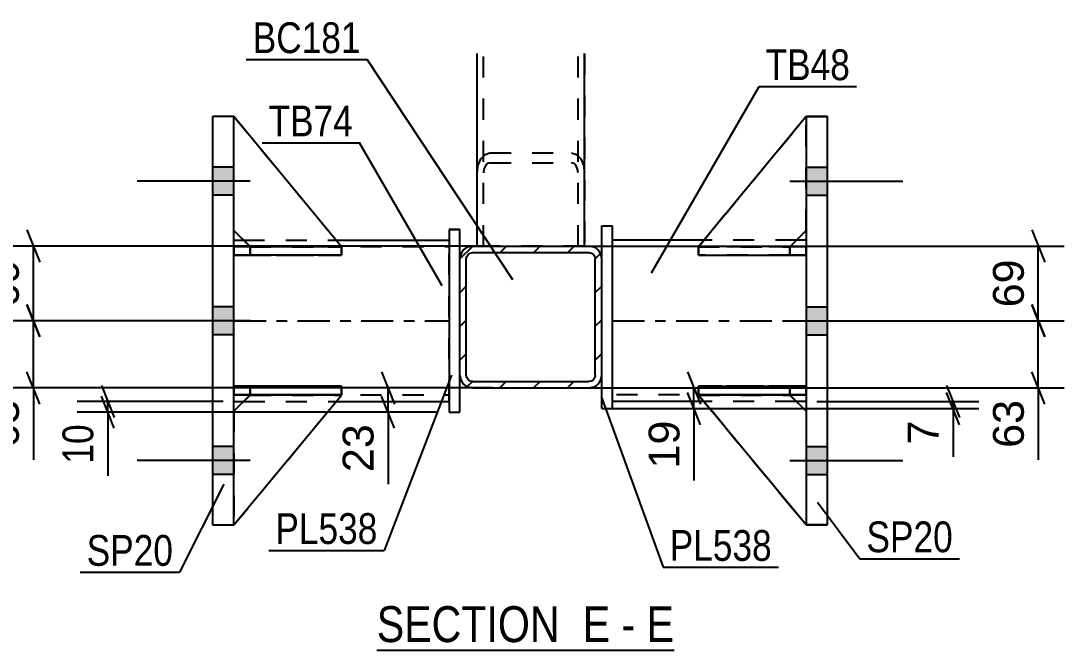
# Model space of a CAD drawing. Header units: millimetres. Extents: x 0 to 841, y 0 to 594.
# Drawn here: x 153.1 to 250.1, y 132 to 190.5 of the extents above; entities that cross this region are included whole.
import ezdxf

# ---------------------------------------------------------------- set-up
doc = ezdxf.new("R2010")
doc.units = ezdxf.units.MM
doc.linetypes.add('DXK_LINE_DOT2', pattern=[3.9198, 1.9599, -1.9599])
doc.linetypes.add('DXK_LINE_DOT3', pattern=[5.9187, 2.979, -0.9799, 0.9799, -0.9799])
doc.styles.add('Arial', font='ARIAL.TTF', dxfattribs={"height": 0.2})
doc.styles.add('Arial Narrow', font='ARIALN.TTF', dxfattribs={"height": 0.2})

# ---------------------------------------------------------------- blocks, each defined once
blk = doc.blocks.new('Unknown-318892572-48 - 3284')
at = {"color": 6, "linetype": 'Continuous'}
blk.add_line((186.165, 131.976), (213.811, 131.976), dxfattribs=at)
at = {"color": 0, "linetype": 'Continuous'}
for points in [[(204.273, 132.726), (204.273, 136.226), (186.165, 136.226), (186.165, 132.726)], [(207.88, 132.726), (207.88, 136.226), (205.323, 136.226), (205.323, 132.726)], [(210.205, 132.726), (210.205, 136.226), (208.93, 136.226), (208.93, 132.726)], [(213.811, 132.726), (213.811, 136.226), (211.255, 136.226), (211.255, 132.726)]]:
    blk.add_wipeout(points, dxfattribs=at)
at = {"color": 7, "linetype": 'Continuous', "style": 'Arial Narrow'}
for s, height, p in [('SECTION ', 3.3405, (186.165, 132.726)), ('E', 3.34, (205.323, 132.726)), ('E', 3.34, (211.255, 132.726)), ('-', 3.34, (208.93, 132.726))]:
    blk.add_text(s, height=height, dxfattribs=at).set_placement(p)
blk = doc.blocks.new('Part-318892572-3475 - 3284')
at = {"color": 2, "linetype": 'Continuous'}
for p, q in [((192.892, 171.126), (193.892, 171.126)), ((192.892, 171.126), (192.892, 154.126)), ((193.892, 154.126), (193.892, 171.126)), ((192.892, 154.126), (193.892, 154.126))]:
    blk.add_line(p, q, dxfattribs=at)
at = {"color": 7, "linetype": 'DXK_LINE_DOT2'}
for p, q in [((193.892, 171.126), (192.892, 171.126)), ((192.892, 154.126), (193.892, 154.126))]:
    blk.add_line(p, q, dxfattribs=at)
blk = doc.blocks.new('Part-318892572-3411 - 3284')
at = {"color": 2, "linetype": 'Continuous'}
for p, q in [((174.392, 155.715), (172.892, 154.215)), ((172.892, 143.625), (182.892, 155.715)), ((182.892, 155.715), (174.392, 155.715)), ((174.392, 155.715), (174.392, 155.715)), ((182.892, 155.715), (182.892, 155.715))]:
    blk.add_line(p, q, dxfattribs=at)
at = {"color": 7, "linetype": 'DXK_LINE_DOT2'}
for p, q in [((172.892, 154.215), (174.392, 155.715)), ((172.892, 143.625), (182.892, 155.715)), ((174.392, 155.715), (182.892, 155.715)), ((172.892, 154.215), (172.892, 143.625))]:
    blk.add_line(p, q, dxfattribs=at)
blk = doc.blocks.new('Part-318892572-3443 - 3284')
at = {"color": 2, "linetype": 'Continuous'}
for p, q in [((226.093, 181.623), (228.093, 181.623)), ((226.093, 181.623), (226.093, 181.623)), ((226.093, 181.623), (226.093, 143.623)), ((228.093, 181.623), (228.093, 181.623)), ((228.093, 143.623), (228.093, 181.623)), ((228.093, 143.623), (226.093, 143.623))]:
    blk.add_line(p, q, dxfattribs=at)
at = {"color": 7, "linetype": 'DXK_LINE_DOT2'}
for p, q in [((228.093, 181.623), (226.093, 181.623)), ((226.093, 143.623), (226.093, 143.623)), ((226.093, 143.623), (228.093, 143.623)), ((228.093, 143.623), (228.093, 143.623))]:
    blk.add_line(p, q, dxfattribs=at)
blk = doc.blocks.new('Bolt-318892572-3306 - 3284')
at = {"linetype": 'Continuous'}
for points in [[(172.892, 174.323), (172.892, 176.923), (170.892, 176.923), (170.892, 174.323)], [(172.892, 174.323), (172.892, 176.923), (170.892, 176.923), (170.892, 174.323)], [(172.892, 174.323), (172.892, 176.923), (170.892, 176.923), (170.892, 174.323)], [(172.892, 161.323), (172.892, 163.923), (170.892, 163.923), (170.892, 161.323)], [(172.892, 161.323), (172.892, 163.923), (170.892, 163.923), (170.892, 161.323)], [(172.892, 148.323), (172.892, 150.923), (170.892, 150.923), (170.892, 148.323)], [(172.892, 148.323), (172.892, 150.923), (170.892, 150.923), (170.892, 148.323)], [(172.892, 148.323), (172.892, 150.923), (170.892, 150.923), (170.892, 148.323)]]:
    blk.add_hatch(color=1, dxfattribs=at).paths.add_polyline_path(points)
at = {"color": 1, "linetype": 'Continuous'}
for p, q in [((172.892, 176.923), (170.892, 176.923)), ((172.892, 176.923), (170.892, 176.923)), ((172.892, 176.923), (170.892, 176.923)), ((174.392, 175.623), (163.892, 175.623)), ((174.392, 175.623), (163.892, 175.623)), ((174.392, 175.623), (163.892, 175.623)), ((172.892, 174.323), (170.892, 174.323)), ((172.892, 174.323), (170.892, 174.323)), ((172.892, 174.323), (170.892, 174.323)), ((172.892, 163.923), (170.892, 163.923)), ((172.892, 163.923), (170.892, 163.923)), ((174.392, 162.623), (163.892, 162.623)), ((174.392, 162.623), (163.892, 162.623)), ((172.892, 161.323), (170.892, 161.323)), ((172.892, 161.323), (170.892, 161.323)), ((172.892, 150.923), (170.892, 150.923)), ((172.892, 150.923), (170.892, 150.923)), ((172.892, 150.923), (170.892, 150.923)), ((174.392, 149.623), (163.892, 149.623)), ((174.392, 149.623), (163.892, 149.623)), ((174.392, 149.623), (163.892, 149.623)), ((172.892, 148.323), (170.892, 148.323)), ((172.892, 148.323), (170.892, 148.323)), ((172.892, 148.323), (170.892, 148.323))]:
    blk.add_line(p, q, dxfattribs=at)
blk = doc.blocks.new('Part-318892572-3425 - 3284')
at = {"color": 2, "linetype": 'Continuous'}
for p, q in [((172.892, 181.625), (172.892, 181.625)), ((172.892, 181.625), (172.892, 181.623)), ((182.892, 169.515), (172.892, 181.625)), ((174.382, 169.525), (172.892, 171.015)), ((181.644, 169.515), (182.892, 169.515)), ((182.892, 169.515), (182.892, 169.515))]:
    blk.add_line(p, q, dxfattribs=at)
at = {"color": 7, "linetype": 'DXK_LINE_DOT2'}
for p, q in [((172.892, 181.625), (182.892, 169.515)), ((172.892, 171.015), (172.892, 181.623)), ((174.392, 169.515), (172.892, 171.015)), ((174.392, 169.515), (174.382, 169.525)), ((182.892, 169.515), (174.392, 169.515)), ((174.392, 169.515), (174.392, 169.515)), ((174.392, 169.515), (181.644, 169.515))]:
    blk.add_line(p, q, dxfattribs=at)
blk = doc.blocks.new('Bolt-318892572-3307 - 3284')
at = {"linetype": 'Continuous'}
for points in [[(228.093, 174.323), (228.093, 176.923), (226.093, 176.923), (226.093, 174.323)], [(228.093, 174.323), (228.093, 176.923), (226.093, 176.923), (226.093, 174.323)], [(228.093, 174.323), (228.093, 176.923), (226.093, 176.923), (226.093, 174.323)], [(228.093, 161.323), (228.093, 163.923), (226.093, 163.923), (226.093, 161.323)], [(228.093, 161.323), (228.093, 163.923), (226.093, 163.923), (226.093, 161.323)], [(228.093, 148.323), (228.093, 150.923), (226.093, 150.923), (226.093, 148.323)], [(228.093, 148.323), (228.093, 150.923), (226.093, 150.923), (226.093, 148.323)], [(228.093, 148.323), (228.093, 150.923), (226.093, 150.923), (226.093, 148.323)]]:
    blk.add_hatch(color=1, dxfattribs=at).paths.add_polyline_path(points)
at = {"color": 1, "linetype": 'Continuous'}
for p, q in [((226.093, 176.923), (228.093, 176.923)), ((226.093, 176.923), (228.093, 176.923)), ((226.093, 176.923), (228.093, 176.923)), ((224.593, 175.623), (235.093, 175.623)), ((224.593, 175.623), (235.093, 175.623)), ((224.593, 175.623), (235.093, 175.623)), ((226.093, 174.323), (228.093, 174.323)), ((226.093, 174.323), (228.093, 174.323)), ((226.093, 174.323), (228.093, 174.323)), ((226.093, 163.923), (228.093, 163.923)), ((226.093, 163.923), (228.093, 163.923)), ((224.593, 162.623), (235.093, 162.623)), ((224.593, 162.623), (235.093, 162.623)), ((226.093, 161.323), (228.093, 161.323)), ((226.093, 161.323), (228.093, 161.323)), ((226.093, 150.923), (228.093, 150.923)), ((226.093, 150.923), (228.093, 150.923)), ((226.093, 150.923), (228.093, 150.923)), ((224.593, 149.623), (235.093, 149.623)), ((224.593, 149.623), (235.093, 149.623)), ((224.593, 149.623), (235.093, 149.623)), ((226.093, 148.323), (228.093, 148.323)), ((226.093, 148.323), (228.093, 148.323)), ((226.093, 148.323), (228.093, 148.323))]:
    blk.add_line(p, q, dxfattribs=at)
blk = doc.blocks.new('Part-318892572-3420 - 3284')
at = {"color": 7, "linetype": 'DXK_LINE_DOT2'}
for p, q in [((216.094, 168.726), (216.094, 169.526)), ((216.094, 169.526), (224.594, 169.526)), ((226.093, 169.525), (216.094, 169.526)), ((224.594, 168.726), (224.594, 169.526)), ((224.594, 169.526), (226.093, 169.526)), ((226.093, 168.726), (226.093, 169.526)), ((226.093, 169.525), (226.093, 169.526)), ((226.093, 168.725), (226.093, 169.525)), ((224.594, 168.726), (216.094, 168.726)), ((216.094, 168.726), (226.093, 168.725)), ((226.093, 168.726), (224.594, 168.726)), ((226.093, 168.725), (226.093, 168.726))]:
    blk.add_line(p, q, dxfattribs=at)
blk = doc.blocks.new('Part-318892572-3318 - 3284')
at = {"linetype": 'Continuous'}
h = blk.add_hatch(dxfattribs=at)
h.set_pattern_fill('', scale=0.7, style=0, pattern_type=0)
h.set_pattern_definition([(45, (195.093, 169.572), (-1.57154, 1.57154), [])])
h.paths.add_polyline_path([(205.893, 169.572), (195.093, 169.572), (194.634, 169.481), (194.245, 169.221), (193.984, 168.831), (193.893, 168.372), (193.893, 157.572), (193.984, 157.113), (194.245, 156.723), (194.634, 156.463), (195.093, 156.372), (205.893, 156.372), (206.352, 156.463), (206.742, 156.723), (207.002, 157.113), (207.093, 157.572), (207.093, 168.372), (207.002, 168.831), (206.742, 169.221), (206.352, 169.481)])
h.paths.add_polyline_path([(206.447, 168.602), (206.493, 168.372), (206.493, 157.572), (206.447, 157.342), (206.317, 157.148), (206.123, 157.018), (205.893, 156.972), (195.093, 156.972), (194.863, 157.018), (194.669, 157.148), (194.539, 157.342), (194.493, 157.572), (194.493, 168.372), (194.539, 168.602), (194.669, 168.796), (194.863, 168.926), (195.093, 168.972), (205.893, 168.972), (206.123, 168.926), (206.317, 168.796)])
at = {"color": 2, "linetype": 'Continuous'}
for p, q in [((193.984, 168.831), (193.893, 168.372)), ((195.093, 169.572), (194.634, 169.481)), ((194.669, 168.796), (194.863, 168.926)), ((194.863, 168.926), (195.093, 168.972)), ((195.093, 169.572), (205.893, 169.572)), ((195.093, 168.972), (205.893, 168.972)), ((206.352, 169.481), (205.893, 169.572)), ((205.893, 168.972), (206.123, 168.926)), ((206.123, 168.926), (206.317, 168.796)), ((207.093, 168.372), (207.002, 168.831)), ((193.893, 157.572), (193.893, 168.372)), ((194.493, 168.372), (194.539, 168.602)), ((194.493, 157.572), (194.493, 168.372)), ((194.539, 168.602), (194.669, 168.796)), ((206.317, 168.796), (206.447, 168.602)), ((206.447, 168.602), (206.493, 168.372)), ((206.493, 157.572), (206.493, 168.372)), ((207.093, 157.572), (207.093, 168.372)), ((193.893, 157.572), (193.984, 157.113)), ((194.539, 157.342), (194.493, 157.572)), ((194.669, 157.148), (194.539, 157.342)), ((206.447, 157.342), (206.317, 157.148)), ((206.493, 157.572), (206.447, 157.342)), ((207.002, 157.113), (207.093, 157.572)), ((194.634, 156.463), (195.093, 156.372)), ((194.863, 157.018), (194.669, 157.148)), ((195.093, 156.972), (194.863, 157.018)), ((195.093, 156.972), (205.893, 156.972)), ((195.093, 156.372), (205.893, 156.372)), ((206.123, 157.018), (205.893, 156.972)), ((205.893, 156.372), (206.352, 156.463)), ((206.317, 157.148), (206.123, 157.018))]:
    blk.add_line(p, q, dxfattribs=at)
for centre, start, end in [((195.093, 168.372), 112.5, 157.5), ((205.893, 168.372), 22.5, 67.5), ((195.093, 157.572), 202.5, 247.5), ((205.893, 157.572), 292.5, 337.5)]:
    blk.add_arc(centre, 1.2, start, end, dxfattribs=at)
blk = doc.blocks.new('Part-318892572-3410 - 3284')
at = {"color": 7, "linetype": 'DXK_LINE_DOT2'}
for p, q in [((172.892, 171.015), (172.892, 181.625)), ((172.892, 181.625), (182.892, 169.515)), ((172.892, 181.625), (182.892, 169.515)), ((174.392, 169.515), (172.892, 171.015)), ((174.392, 169.515), (172.892, 171.015)), ((182.892, 169.515), (174.392, 169.515)), ((174.392, 169.515), (174.392, 169.515)), ((174.392, 169.515), (182.892, 169.515)), ((182.892, 169.515), (182.892, 169.515))]:
    blk.add_line(p, q, dxfattribs=at)
blk = doc.blocks.new('Part-318892572-3476 - 3284')
at = {"color": 7, "linetype": 'DXK_LINE_DOT2'}
for p, q in [((172.891, 169.526), (174.391, 169.526)), ((172.892, 169.525), (172.891, 169.526)), ((172.891, 169.526), (172.891, 168.726)), ((182.658, 169.526), (172.892, 169.525)), ((172.892, 169.525), (172.892, 168.725)), ((174.391, 169.526), (182.891, 169.526)), ((174.391, 169.526), (174.391, 168.726)), ((182.891, 169.526), (182.891, 168.726)), ((174.391, 168.726), (172.891, 168.726)), ((172.892, 168.725), (172.891, 168.726)), ((172.892, 168.725), (182.891, 168.726)), ((182.891, 168.726), (174.391, 168.726))]:
    blk.add_line(p, q, dxfattribs=at)
blk = doc.blocks.new('Part-318892572-3412 - 3284')
at = {"color": 7, "linetype": 'DXK_LINE_DOT2'}
for p, q in [((174.392, 155.715), (172.892, 154.215)), ((172.892, 143.625), (182.892, 155.715)), ((172.892, 154.215), (174.392, 155.715)), ((172.892, 143.625), (182.892, 155.715)), ((182.892, 155.715), (174.392, 155.715)), ((174.392, 155.715), (174.392, 155.715)), ((174.392, 155.715), (182.892, 155.715)), ((182.892, 155.715), (182.892, 155.715)), ((172.892, 154.215), (172.892, 143.625))]:
    blk.add_line(p, q, dxfattribs=at)
blk = doc.blocks.new('Part-318892572-3477 - 3284')
at = {"color": 7, "linetype": 'DXK_LINE_DOT2'}
for p, q in [((172.891, 156.526), (174.391, 156.526)), ((172.892, 156.525), (172.891, 156.526)), ((172.891, 156.526), (172.891, 155.726)), ((182.891, 156.526), (172.892, 156.525)), ((172.892, 156.525), (172.892, 155.725)), ((174.391, 156.526), (182.891, 156.526)), ((174.391, 156.526), (174.391, 155.726)), ((182.891, 156.526), (182.891, 155.726)), ((174.391, 155.726), (172.891, 155.726)), ((172.892, 155.725), (172.891, 155.726)), ((172.892, 155.725), (182.891, 155.726)), ((182.891, 155.726), (174.391, 155.726))]:
    blk.add_line(p, q, dxfattribs=at)
blk = doc.blocks.new('Part-318892572-3417 - 3284')
at = {"color": 2, "linetype": 'Continuous'}
for p, q in [((172.892, 170.123), (173.784, 170.123)), ((182.39, 170.123), (192.892, 170.123)), ((172.892, 155.123), (173.799, 155.123)), ((182.402, 155.123), (192.892, 155.123))]:
    blk.add_line(p, q, dxfattribs=at)
at = {"color": 7, "linetype": 'DXK_LINE_DOT2'}
for p, q in [((172.892, 155.123), (172.892, 170.123)), ((173.784, 170.123), (182.39, 170.123)), ((192.892, 155.123), (192.892, 170.123)), ((172.892, 169.523), (192.892, 169.523)), ((172.892, 155.723), (192.892, 155.723)), ((173.799, 155.123), (182.402, 155.123))]:
    blk.add_line(p, q, dxfattribs=at)
at = {"color": 7, "linetype": 'DXK_LINE_DOT3'}
blk.add_line((172.892, 162.623), (192.892, 162.623), dxfattribs=at)
blk = doc.blocks.new('Part-318892572-3418 - 3284')
at = {"color": 2, "linetype": 'Continuous'}
for p, q in [((216.101, 169.525), (216.094, 169.525)), ((216.094, 169.525), (216.094, 168.725)), ((226.094, 169.525), (217.341, 169.525)), ((226.094, 169.525), (226.094, 169.525)), ((226.094, 169.525), (226.094, 168.725)), ((216.094, 168.725), (226.094, 168.725))]:
    blk.add_line(p, q, dxfattribs=at)
at = {"color": 7, "linetype": 'DXK_LINE_DOT2'}
for p, q in [((217.341, 169.525), (216.101, 169.525)), ((224.594, 169.525), (216.101, 169.525)), ((224.594, 169.525), (226.094, 169.525)), ((224.594, 169.525), (224.594, 168.725)), ((226.094, 169.525), (226.094, 169.525)), ((216.094, 168.725), (224.594, 168.725)), ((224.594, 168.725), (226.094, 168.725))]:
    blk.add_line(p, q, dxfattribs=at)
blk = doc.blocks.new('Part-318892572-3421 - 3284')
at = {"color": 7, "linetype": 'DXK_LINE_DOT2'}
for p, q in [((216.094, 155.726), (216.094, 156.526)), ((216.094, 156.526), (224.594, 156.526)), ((226.093, 156.525), (216.094, 156.526)), ((224.594, 155.726), (224.594, 156.526)), ((224.594, 156.526), (226.093, 156.526)), ((226.093, 155.726), (226.093, 156.526)), ((226.093, 156.525), (226.093, 156.526)), ((226.093, 155.725), (226.093, 156.525)), ((224.594, 155.726), (216.094, 155.726)), ((216.094, 155.726), (226.093, 155.725)), ((226.093, 155.726), (224.594, 155.726)), ((226.093, 155.725), (226.093, 155.726))]:
    blk.add_line(p, q, dxfattribs=at)
blk = doc.blocks.new('Part-318892572-3422 - 3284')
at = {"color": 2, "linetype": 'Continuous'}
for p, q in [((226.093, 181.625), (216.093, 169.515)), ((226.093, 181.623), (226.093, 181.625)), ((226.093, 181.625), (226.093, 181.625)), ((224.603, 169.525), (226.093, 171.015)), ((217.341, 169.515), (216.093, 169.515)), ((216.093, 169.515), (216.093, 169.515))]:
    blk.add_line(p, q, dxfattribs=at)
at = {"color": 7, "linetype": 'DXK_LINE_DOT2'}
for p, q in [((226.093, 181.625), (216.093, 169.515)), ((226.093, 171.015), (226.093, 181.623)), ((224.593, 169.515), (226.093, 171.015)), ((224.593, 169.515), (216.093, 169.515)), ((224.593, 169.515), (217.341, 169.515)), ((224.593, 169.515), (224.603, 169.525)), ((224.593, 169.515), (224.593, 169.515))]:
    blk.add_line(p, q, dxfattribs=at)
blk = doc.blocks.new('Part-318892572-3423 - 3284')
at = {"color": 7, "linetype": 'DXK_LINE_DOT2'}
for p, q in [((226.093, 181.625), (216.093, 169.515)), ((216.093, 169.515), (226.093, 181.625)), ((226.093, 171.015), (226.093, 181.625)), ((224.593, 169.515), (226.093, 171.015)), ((224.593, 169.515), (226.093, 171.015)), ((216.093, 169.515), (224.593, 169.515)), ((216.093, 169.515), (216.093, 169.515)), ((224.593, 169.515), (216.093, 169.515)), ((224.593, 169.515), (224.593, 169.515))]:
    blk.add_line(p, q, dxfattribs=at)
blk = doc.blocks.new('Part-318892572-3424 - 3284')
at = {"color": 2, "linetype": 'Continuous'}
for p, q in [((216.093, 155.715), (216.093, 155.715)), ((224.593, 155.715), (216.093, 155.715)), ((226.093, 143.625), (216.093, 155.715)), ((224.593, 155.715), (224.593, 155.715)), ((224.593, 155.715), (226.093, 154.215))]:
    blk.add_line(p, q, dxfattribs=at)
at = {"color": 7, "linetype": 'DXK_LINE_DOT2'}
for p, q in [((216.093, 155.715), (224.593, 155.715)), ((226.093, 143.625), (216.093, 155.715)), ((224.593, 155.715), (226.093, 154.215)), ((226.093, 154.215), (226.093, 143.625))]:
    blk.add_line(p, q, dxfattribs=at)
blk = doc.blocks.new('Part-318892572-3429 - 3284')
at = {"color": 7, "linetype": 'DXK_LINE_DOT2'}
for p, q in [((195.493, 169.572), (195.493, 187.505)), ((196.093, 169.572), (196.093, 187.505)), ((204.893, 169.572), (204.893, 187.505)), ((205.493, 187.505), (205.493, 169.572)), ((205.493, 169.572), (195.493, 169.572))]:
    blk.add_line(p, q, dxfattribs=at)
blk = doc.blocks.new('Part-318892572-3431 - 3284')
at = {"color": 2, "linetype": 'Continuous'}
for p, q in [((216.094, 156.525), (226.094, 156.525)), ((216.094, 156.525), (216.094, 155.725)), ((226.094, 156.525), (226.094, 156.525)), ((226.094, 155.725), (226.094, 156.525)), ((226.094, 155.725), (216.094, 155.725))]:
    blk.add_line(p, q, dxfattribs=at)
at = {"color": 7, "linetype": 'DXK_LINE_DOT2'}
for p, q in [((224.594, 156.525), (216.094, 156.525)), ((226.094, 156.525), (224.594, 156.525)), ((224.594, 156.525), (224.594, 155.725)), ((226.094, 156.525), (226.094, 156.525)), ((216.094, 155.725), (224.594, 155.725)), ((224.594, 155.725), (226.094, 155.725))]:
    blk.add_line(p, q, dxfattribs=at)
blk = doc.blocks.new('Part-318892572-3438 - 3284')
at = {"color": 2, "linetype": 'Continuous'}
for p, q in [((170.892, 181.623), (170.892, 143.623)), ((172.892, 181.623), (170.892, 181.623)), ((172.892, 143.623), (172.892, 181.623)), ((170.892, 143.623), (172.892, 143.623))]:
    blk.add_line(p, q, dxfattribs=at)
blk = doc.blocks.new('Part-318892572-3444 - 3284')
at = {"color": 2, "linetype": 'Continuous'}
for p, q in [((172.891, 168.725), (172.891, 169.525)), ((172.891, 169.525), (181.644, 169.525)), ((182.891, 169.525), (182.883, 169.525)), ((182.891, 168.725), (182.891, 169.525)), ((182.891, 168.725), (172.891, 168.725)), ((172.891, 168.725), (172.891, 168.725))]:
    blk.add_line(p, q, dxfattribs=at)
at = {"color": 7, "linetype": 'DXK_LINE_DOT2'}
for p, q in [((174.391, 169.525), (172.891, 169.525)), ((174.391, 168.725), (174.391, 169.525)), ((174.391, 169.525), (182.883, 169.525)), ((172.891, 168.725), (174.391, 168.725)), ((174.391, 168.725), (182.891, 168.725))]:
    blk.add_line(p, q, dxfattribs=at)
blk = doc.blocks.new('Part-318892572-3445 - 3284')
at = {"color": 2, "linetype": 'Continuous'}
for p, q in [((172.891, 155.725), (172.891, 156.525)), ((182.891, 156.525), (172.891, 156.525)), ((182.891, 155.725), (182.891, 156.525)), ((182.891, 155.725), (172.891, 155.725)), ((172.891, 155.725), (172.891, 155.725))]:
    blk.add_line(p, q, dxfattribs=at)
at = {"color": 7, "linetype": 'DXK_LINE_DOT2'}
for p, q in [((174.391, 156.525), (172.891, 156.525)), ((174.391, 155.725), (174.391, 156.525)), ((182.891, 156.525), (174.391, 156.525)), ((172.891, 155.725), (174.391, 155.725)), ((174.391, 155.725), (182.891, 155.725))]:
    blk.add_line(p, q, dxfattribs=at)
blk = doc.blocks.new('Part-318892572-3448 - 3284')
at = {"color": 2, "linetype": 'Continuous'}
for p, q in [((195.493, 169.572), (195.493, 187.505)), ((205.493, 169.572), (205.493, 187.505))]:
    blk.add_line(p, q, dxfattribs=at)
at = {"color": 7, "linetype": 'DXK_LINE_DOT2'}
for p, q in [((196.093, 169.572), (196.093, 187.505)), ((204.893, 169.572), (204.893, 187.505)), ((195.584, 177.1), (195.845, 177.703)), ((195.845, 177.703), (196.234, 178.107)), ((196.234, 178.107), (196.693, 178.248)), ((196.693, 178.248), (204.293, 178.248)), ((204.293, 178.248), (204.752, 178.107)), ((204.752, 178.107), (205.142, 177.703)), ((205.142, 177.703), (205.402, 177.1)), ((195.493, 176.388), (195.584, 177.1)), ((196.139, 176.744), (196.093, 176.388)), ((196.269, 177.046), (196.139, 176.744)), ((196.463, 177.247), (196.269, 177.046)), ((196.693, 177.318), (196.463, 177.247)), ((196.693, 177.318), (204.293, 177.318)), ((204.523, 177.247), (204.293, 177.318)), ((204.717, 177.046), (204.523, 177.247)), ((204.847, 176.744), (204.717, 177.046)), ((204.893, 176.388), (204.847, 176.744)), ((205.402, 177.1), (205.493, 176.388)), ((205.493, 169.572), (195.493, 169.572))]:
    blk.add_line(p, q, dxfattribs=at)
blk = doc.blocks.new('Part-318892572-3460 - 3284')
at = {"color": 7, "linetype": 'DXK_LINE_DOT2'}
for p, q in [((216.093, 155.715), (224.593, 155.715)), ((226.093, 143.625), (216.093, 155.715)), ((216.093, 155.715), (216.093, 155.715)), ((224.593, 155.715), (216.093, 155.715)), ((216.093, 155.715), (226.093, 143.625)), ((224.593, 155.715), (226.093, 154.215)), ((224.593, 155.715), (224.593, 155.715)), ((226.093, 154.215), (224.593, 155.715)), ((226.093, 154.215), (226.093, 143.625))]:
    blk.add_line(p, q, dxfattribs=at)
blk = doc.blocks.new('Part-318892572-3465 - 3284')
at = {"color": 2, "linetype": 'Continuous'}
for p, q in [((216.595, 170.123), (208.093, 170.123)), ((226.093, 170.123), (225.2, 170.123)), ((216.583, 155.123), (208.093, 155.123)), ((226.093, 155.123), (225.185, 155.123))]:
    blk.add_line(p, q, dxfattribs=at)
at = {"color": 7, "linetype": 'DXK_LINE_DOT2'}
for p, q in [((208.093, 155.123), (208.093, 170.123)), ((225.2, 170.123), (216.595, 170.123)), ((226.093, 170.123), (226.093, 155.123)), ((226.093, 169.523), (208.093, 169.523)), ((226.093, 155.723), (208.093, 155.723)), ((225.185, 155.123), (216.583, 155.123))]:
    blk.add_line(p, q, dxfattribs=at)
at = {"color": 7, "linetype": 'DXK_LINE_DOT3'}
blk.add_line((208.093, 162.623), (226.093, 162.623), dxfattribs=at)
blk = doc.blocks.new('Part-318892572-3470 - 3284')
at = {"color": 2, "linetype": 'Continuous'}
for p, q in [((207.093, 171.462), (208.093, 171.462)), ((207.093, 168.37), (207.093, 171.462)), ((208.093, 154.462), (208.093, 171.462)), ((207.093, 154.462), (207.093, 157.574)), ((207.093, 154.462), (208.093, 154.462))]:
    blk.add_line(p, q, dxfattribs=at)
at = {"color": 7, "linetype": 'DXK_LINE_DOT2'}
for p, q in [((207.093, 171.462), (208.093, 171.462)), ((207.093, 157.574), (207.093, 168.37)), ((207.093, 154.462), (208.093, 154.462))]:
    blk.add_line(p, q, dxfattribs=at)
blk = doc.blocks.new('StraightDimension-318892572-3507 - 3284')
at = {"color": 7, "linetype": 'Continuous'}
for p, q in [((215.066, 157.872), (216.266, 154.872)), ((205.619, 156.372), (218.066, 156.372)), ((215.666, 154.451), (215.666, 156.372)), ((216.266, 152.951), (215.066, 155.951)), ((208.094, 154.451), (218.066, 154.451)), ((215.666, 154.451), (215.666, 147.754)), ((215.666, 154.451), (215.666, 147.754))]:
    blk.add_line(p, q, dxfattribs=at)
at = {"color": 0}
blk.add_wipeout([(214.916, 153.926), (210.716, 153.926), (210.716, 148.279), (214.916, 148.279)], dxfattribs=at)
at = {"color": 3, "style": 'Arial'}
blk.add_text('19', height=2.8652, rotation=90.00021, dxfattribs=at).set_placement((214.316, 148.879))
blk = doc.blocks.new('StraightDimension-318892572-3500 - 3284')
at = {"color": 7, "linetype": 'Continuous'}
for p, q in [((239.166, 156.613), (240.366, 153.613)), ((240.366, 152.951), (239.166, 155.951)), ((209.094, 154.451), (242.166, 154.451)), ((227.093, 155.113), (242.166, 155.113)), ((239.766, 154.451), (239.766, 155.113)), ((239.766, 154.451), (239.766, 149.978)), ((239.766, 154.451), (239.766, 149.978))]:
    blk.add_line(p, q, dxfattribs=at)
at = {"color": 0}
blk.add_wipeout([(239.016, 153.926), (234.816, 153.926), (234.816, 150.502), (239.016, 150.503)], dxfattribs=at)
at = {"color": 3, "style": 'Arial'}
blk.add_text('7', height=2.865, rotation=90.00021, dxfattribs=at).set_placement((238.416, 151.103))
blk = doc.blocks.new('StraightDimension-318892572-3551 - 3284')
at = {"color": 7, "linetype": 'Continuous'}
for p, q in [((153.636, 171.072), (154.836, 168.072)), ((196.93, 169.572), (151.386, 169.572)), ((154.236, 162.623), (154.236, 169.572)), ((154.836, 161.123), (153.636, 164.123)), ((169.892, 162.623), (151.386, 162.623))]:
    blk.add_line(p, q, dxfattribs=at)
at = {"color": 0}
blk.add_wipeout([(153.486, 168.921), (149.286, 168.921), (149.286, 163.274), (153.486, 163.274)], dxfattribs=at)
at = {"color": 3, "style": 'Arial'}
blk.add_text('69', height=2.8652, rotation=90.00021, dxfattribs=at).set_placement((152.886, 163.874))
blk = doc.blocks.new('StraightDimension-318892572-3493 - 3284')
at = {"color": 7, "linetype": 'Continuous'}
for p, q in [((160.555, 156.612), (161.755, 153.612)), ((161.755, 152.615), (160.555, 155.615)), ((171.892, 155.112), (158.305, 155.112)), ((161.155, 154.115), (161.155, 155.112)), ((191.892, 154.115), (158.305, 154.115)), ((161.155, 154.115), (161.155, 148.209)), ((161.155, 154.115), (161.155, 148.209))]:
    blk.add_line(p, q, dxfattribs=at)
at = {"color": 0}
blk.add_wipeout([(160.405, 153.59), (156.205, 153.59), (156.205, 148.734), (160.405, 148.734)], dxfattribs=at)
at = {"color": 3, "style": 'Arial Narrow'}
blk.add_text('10', height=2.8633, rotation=90.00021, dxfattribs=at).set_placement((159.805, 149.334))
blk = doc.blocks.new('StraightDimension-318892572-3529 - 3284')
at = {"color": 7, "linetype": 'Continuous'}
for p, q in [((247.09, 164.123), (248.29, 161.123)), ((229.093, 162.623), (250.09, 162.623)), ((247.69, 156.372), (247.69, 162.623)), ((248.29, 154.872), (247.09, 157.872)), ((203.782, 156.372), (250.09, 156.372)), ((247.69, 156.372), (247.69, 149.675)), ((247.69, 156.372), (247.69, 149.675))]:
    blk.add_line(p, q, dxfattribs=at)
at = {"color": 0}
blk.add_wipeout([(246.94, 155.847), (242.74, 155.847), (242.74, 150.2), (246.94, 150.2)], dxfattribs=at)
at = {"color": 3, "style": 'Arial'}
blk.add_text('63', height=2.8652, rotation=90.00021, dxfattribs=at).set_placement((246.34, 150.8))
blk = doc.blocks.new('StraightDimension-318892572-3515 - 3284')
at = {"color": 7, "linetype": 'Continuous'}
for p, q in [((247.09, 171.072), (248.29, 168.072)), ((203.782, 169.572), (250.09, 169.572)), ((247.69, 162.623), (247.69, 169.572)), ((248.29, 161.123), (247.09, 164.123)), ((229.093, 162.623), (250.09, 162.623))]:
    blk.add_line(p, q, dxfattribs=at)
at = {"color": 0}
blk.add_wipeout([(246.94, 168.921), (242.74, 168.921), (242.74, 163.274), (246.94, 163.274)], dxfattribs=at)
at = {"color": 3, "style": 'Arial'}
blk.add_text('69', height=2.8652, rotation=90.00021, dxfattribs=at).set_placement((246.34, 163.874))
blk = doc.blocks.new('StraightDimension-318892572-3543 - 3284')
at = {"color": 7, "linetype": 'Continuous'}
for p, q in [((186.615, 157.872), (187.815, 154.872)), ((194.093, 156.372), (184.365, 156.372)), ((187.215, 154.115), (187.215, 156.372)), ((187.815, 152.615), (186.615, 155.615)), ((191.892, 154.115), (184.365, 154.115)), ((187.215, 154.115), (187.215, 147.418)), ((187.215, 154.115), (187.215, 147.418))]:
    blk.add_line(p, q, dxfattribs=at)
at = {"color": 0}
blk.add_wipeout([(186.465, 153.59), (182.265, 153.59), (182.265, 147.943), (186.465, 147.943)], dxfattribs=at)
at = {"color": 3, "style": 'Arial'}
blk.add_text('23', height=2.8652, rotation=90.00021, dxfattribs=at).set_placement((185.865, 148.543))
blk = doc.blocks.new('StraightDimension-318892572-3565 - 3284')
at = {"color": 7, "linetype": 'Continuous'}
for p, q in [((153.636, 164.123), (154.836, 161.123)), ((169.892, 162.623), (151.386, 162.623)), ((154.236, 156.372), (154.236, 162.623)), ((154.836, 154.872), (153.636, 157.872)), ((196.93, 156.372), (151.386, 156.372)), ((154.236, 156.372), (154.236, 149.675)), ((154.236, 156.372), (154.236, 149.675))]:
    blk.add_line(p, q, dxfattribs=at)
at = {"color": 0}
blk.add_wipeout([(153.486, 155.847), (149.286, 155.847), (149.286, 150.2), (153.486, 150.2)], dxfattribs=at)
at = {"color": 3, "style": 'Arial'}
blk.add_text('63', height=2.8652, rotation=90.00021, dxfattribs=at).set_placement((152.886, 150.8))
blk = doc.blocks.new('Mark-318892572-3314 - 3284')
at = {"color": 30, "linetype": 'Continuous'}
for p in [(174.031, 186.929), (198.834, 166.418)]:
    blk.add_line(p, (185.28, 186.929), dxfattribs=at)
at = {"color": 0}
blk.add_wipeout([(184.68, 187.529), (184.68, 190.529), (174.631, 190.529), (174.631, 187.529)], dxfattribs=at)
blk.add_wipeout([(184.68, 187.529), (184.68, 190.529), (174.631, 190.529), (174.631, 187.529)], dxfattribs=at)
at = {"color": 3, "style": 'Arial Narrow'}
blk.add_text('BC181', height=2.8633, dxfattribs=at).set_placement((174.631, 187.529))
blk = doc.blocks.new('Mark-318892572-3413 - 3284')
at = {"color": 30, "linetype": 'Continuous'}
for p in [(175.503, 179.181), (192.26, 165.876)]:
    blk.add_line(p, (184.558, 179.181), dxfattribs=at)
at = {"color": 0}
blk.add_wipeout([(183.958, 179.781), (183.958, 182.781), (176.103, 182.781), (176.103, 179.781)], dxfattribs=at)
blk.add_wipeout([(183.958, 179.781), (183.958, 182.781), (176.103, 182.781), (176.103, 179.781)], dxfattribs=at)
at = {"color": 3, "style": 'Arial Narrow'}
blk.add_text('TB74', height=2.8633, dxfattribs=at).set_placement((176.103, 179.781))
blk = doc.blocks.new('Mark-318892572-3434 - 3284')
at = {"color": 30, "linetype": 'Continuous'}
for p in [(171.947, 147.43), (158.592, 139.226)]:
    blk.add_line(p, (167.831, 139.226), dxfattribs=at)
at = {"color": 0}
blk.add_wipeout([(167.231, 139.826), (167.231, 142.826), (159.192, 142.826), (159.192, 139.826)], dxfattribs=at)
blk.add_wipeout([(167.231, 139.826), (167.231, 142.826), (159.192, 142.826), (159.192, 139.826)], dxfattribs=at)
at = {"color": 3, "style": 'Arial Narrow'}
blk.add_text('SP20', height=2.8633, dxfattribs=at).set_placement((159.192, 139.826))
blk = doc.blocks.new('Mark-318892572-3439 - 3284')
at = {"color": 30, "linetype": 'Continuous'}
for p, q in [((227.143, 145.744), (231.106, 140.488)), ((231.106, 140.488), (240.345, 140.488))]:
    blk.add_line(p, q, dxfattribs=at)
at = {"color": 0}
blk.add_wipeout([(239.745, 141.088), (239.745, 144.088), (231.706, 144.088), (231.706, 141.088)], dxfattribs=at)
blk.add_wipeout([(239.745, 141.088), (239.745, 144.088), (231.706, 144.088), (231.706, 141.088)], dxfattribs=at)
at = {"color": 3, "style": 'Arial Narrow'}
blk.add_text('SP20', height=2.8633, dxfattribs=at).set_placement((231.706, 141.088))
blk = doc.blocks.new('Mark-318892572-3461 - 3284')
at = {"color": 30, "linetype": 'Continuous'}
for p, q in [((211.723, 167.093), (221.723, 184.413)), ((221.723, 184.413), (230.777, 184.413))]:
    blk.add_line(p, q, dxfattribs=at)
at = {"color": 0}
blk.add_wipeout([(230.177, 185.013), (230.177, 188.013), (222.323, 188.013), (222.323, 185.013)], dxfattribs=at)
blk.add_wipeout([(230.177, 185.013), (230.177, 188.013), (222.323, 188.013), (222.323, 185.013)], dxfattribs=at)
at = {"color": 3, "style": 'Arial Narrow'}
blk.add_text('TB48', height=2.8633, dxfattribs=at).set_placement((222.323, 185.013))
blk = doc.blocks.new('Mark-318892572-3466 - 3284')
at = {"color": 30, "linetype": 'Continuous'}
for p, q in [((207.093, 155.435), (212.809, 139.687)), ((212.809, 139.687), (223.513, 139.687))]:
    blk.add_line(p, q, dxfattribs=at)
at = {"color": 0}
blk.add_wipeout([(222.913, 140.287), (222.913, 143.287), (213.409, 143.287), (213.409, 140.287)], dxfattribs=at)
blk.add_wipeout([(222.913, 140.287), (222.913, 143.287), (213.409, 143.287), (213.409, 140.287)], dxfattribs=at)
at = {"color": 3, "style": 'Arial Narrow'}
blk.add_text('PL538', height=2.8633, dxfattribs=at).set_placement((213.409, 140.287))
blk = doc.blocks.new('Mark-318892572-3471 - 3284')
at = {"color": 30, "linetype": 'Continuous'}
for p in [(193.121, 157.555), (176.138, 141.258)]:
    blk.add_line(p, (186.842, 141.258), dxfattribs=at)
at = {"color": 0}
blk.add_wipeout([(186.242, 141.858), (186.242, 144.858), (176.738, 144.858), (176.738, 141.858)], dxfattribs=at)
blk.add_wipeout([(186.242, 141.858), (186.242, 144.858), (176.738, 144.858), (176.738, 141.858)], dxfattribs=at)
at = {"color": 3, "style": 'Arial Narrow'}
blk.add_text('PL538', height=2.8633, dxfattribs=at).set_placement((176.738, 141.858))

msp = doc.modelspace()

# ---------------------------------------------------------------- block references
for name in ['Part-318892572-3429 - 3284', 'Part-318892572-3448 - 3284', 'Part-318892572-3438 - 3284', 'Part-318892572-3425 - 3284', 'Part-318892572-3410 - 3284', 'Part-318892572-3422 - 3284', 'Part-318892572-3423 - 3284', 'Part-318892572-3443 - 3284', 'Bolt-318892572-3306 - 3284', 'Bolt-318892572-3307 - 3284', 'Part-318892572-3475 - 3284', 'Part-318892572-3470 - 3284', 'Part-318892572-3417 - 3284', 'Part-318892572-3465 - 3284', 'Part-318892572-3476 - 3284', 'Part-318892572-3444 - 3284', 'Part-318892572-3318 - 3284', 'Part-318892572-3420 - 3284', 'Part-318892572-3418 - 3284', 'Part-318892572-3477 - 3284', 'Part-318892572-3445 - 3284', 'Part-318892572-3421 - 3284', 'Part-318892572-3431 - 3284', 'Part-318892572-3411 - 3284', 'Part-318892572-3412 - 3284', 'Part-318892572-3424 - 3284', 'Part-318892572-3460 - 3284', 'Unknown-318892572-48 - 3284']:
    msp.add_blockref(name, (0, 0))

# ---------------------------------------------------------------- next in the draw order: block references
for name in ['StraightDimension-318892572-3551 - 3284', 'StraightDimension-318892572-3507 - 3284', 'StraightDimension-318892572-3493 - 3284', 'Mark-318892572-3434 - 3284', 'Mark-318892572-3439 - 3284']:
    msp.add_blockref(name, (0, 0))

# ---------------------------------------------------------------- next in the draw order: block references
for name in ['Mark-318892572-3314 - 3284', 'StraightDimension-318892572-3543 - 3284', 'StraightDimension-318892572-3500 - 3284']:
    msp.add_blockref(name, (0, 0))

# ---------------------------------------------------------------- next in the draw order: block references
for name in ['Mark-318892572-3413 - 3284', 'StraightDimension-318892572-3565 - 3284', 'StraightDimension-318892572-3529 - 3284']:
    msp.add_blockref(name, (0, 0))

# ---------------------------------------------------------------- next in the draw order: block references
for name in ['StraightDimension-318892572-3515 - 3284', 'Mark-318892572-3471 - 3284', 'Mark-318892572-3466 - 3284']:
    msp.add_blockref(name, (0, 0))

# ---------------------------------------------------------------- next in the draw order: block references
msp.add_blockref('Mark-318892572-3461 - 3284', (0, 0))

doc.saveas('drawing.dxf')
